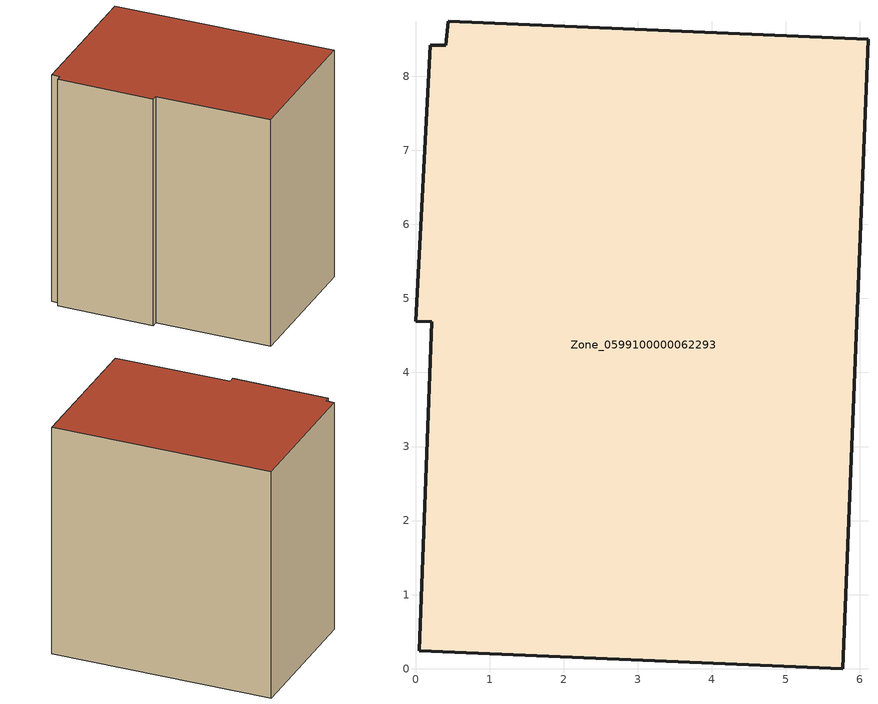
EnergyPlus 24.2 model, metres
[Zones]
Zone_0599100000062293
 floor ground (C_G): 0.22,4.68 0,4.69 0.2,8.42 0.41,8.42 0.44,8.74 6.11,8.5 5.77,0 0.05,0.24 z0
 wall outside (C_F): 6.11,8.5 0.44,8.74 0.41,8.42 0.2,8.42 0,4.69 0.22,4.68 0.05,0.24 5.77,0 6.11,8.5 z0:9.12
 roof outside (C_R): 0.05,0.24 5.77,0 6.11,8.5 0.44,8.74 0.41,8.42 0.2,8.42 0,4.69 0.22,4.68 z9.12
[BUILDING]
Pand.0599100000062293: North Axis=0; Terrain=City; Loads Convergence Tolerance Value=0.04; Temperature Convergence Tolerance Value=0.4; Solar Distribution=FullExterior; Maximum Number of Warmup Days=25; Minimum Number of Warmup Days=1
[Site:Location]
Rotterdam.The.Hague.AP_ZH_NLD Design_Conditions: Latitude=51.96; Longitude=4.45; Time Zone=1; Elevation=-4.5
[SITE:GROUNDTEMPERATURE:BUILDINGSURFACE]
18, 18, 18, 18, 18, 18, 18, 18, 18, 18, 18, 18
[MATERIAL] Thermal Absorptance=0.9; Solar Absorptance=0.7; Visible Absorptance=0.7
Name | Roughness | Thickness | Conductivity | Density | Specific Heat
G.TC.1946-1964 | MediumSmooth | 0.15 | 1 | 540 | 1210
F.TC.1946-1964 | Rough | 0.3 | 0.857143 | 1920 | 840
R.TC.1946-1964 | MediumRough | 0.2 | 0.235294 | 1500 | 1000
[CONSTRUCTION]
C_G: G.TC.1946-1964
C_F: F.TC.1946-1964
C_R: R.TC.1946-1964
[ZONE]
Zone_0599100000062293: Type=1; Multiplier=1; Ceiling Height=Autocalculate; Volume=Autocalculate; Floor Area=autocalculate; Part of Total Floor Area=Yes
[ZONEINFILTRATION:DESIGNFLOWRATE]
Infil_Zone_0599100000062293: Zone or ZoneList or Space or SpaceList=Zone_0599100000062293; Schedule=AlwaysOn; Design Flow Rate Calculation Method=Flow/Area; Flow Rate per Floor Area=0.003; Constant Term Coefficient=1; Temperature Term Coefficient=0; Velocity Term Coefficient=0; Velocity Squared Term Coefficient=0
[HVACTEMPLATE:ZONE:IDEALLOADSAIRSYSTEM]
Zone_0599100000062293: Maximum Heating Supply Air Temperature=50; Minimum Cooling Supply Air Temperature=13; Maximum Heating Supply Air Humidity Ratio=0.0156; Minimum Cooling Supply Air Humidity Ratio=0.0077; Heating Limit=NoLimit; Cooling Limit=NoLimit; Dehumidification Control Type=ConstantSensibleHeatRatio; Cooling Sensible Heat Ratio=0.7; Dehumidification Setpoint=60; Humidification Control Type=None; Humidification Setpoint=30; Outdoor Air Method=None; Outdoor Air Flow Rate per Person=0.00944; Outdoor Air Flow Rate per Zone Floor Area=0; Outdoor Air Flow Rate per Zone=0; Demand Controlled Ventilation Type=None; Outdoor Air Economizer Type=NoEconomizer; Heat Recovery Type=None; Sensible Heat Recovery Effectiveness=0.7; Latent Heat Recovery Effectiveness=0.65
[ZONECONTROL:THERMOSTAT]
ThermostatControl_Zone_0599100000062293: Zone or ZoneList=Zone_0599100000062293; Control Type Schedule=DualSetpointControlType; Control 1=Thermostat_Zone_0599100000062293; Temperature Difference Between Cutout And Setpoint=0
[THERMOSTATSETPOINT:DUALSETPOINT]
Thermostat_Zone_0599100000062293: Heating Setpoint Temperature Schedule=HeatingSetpoint_Zone_0599100000062293; Cooling Setpoint Temperature Schedule=CoolingSetpoint_Zone_0599100000062293
[SCHEDULE:COMPACT]
HeatingSetpoint_Zone_0599100000062293: Through: 12/31, For: AllDays, Until: 24:00, 21
CoolingSetpoint_Zone_0599100000062293: Through: 12/31, For: AllDays, Until: 24:00, 24
DualSetpointControlType: Through: 12/31, For: AllDays, Until: 24:00, 4
AlwaysOn: Through: 12/31, For: AllDays, Until: 24:00, 1
